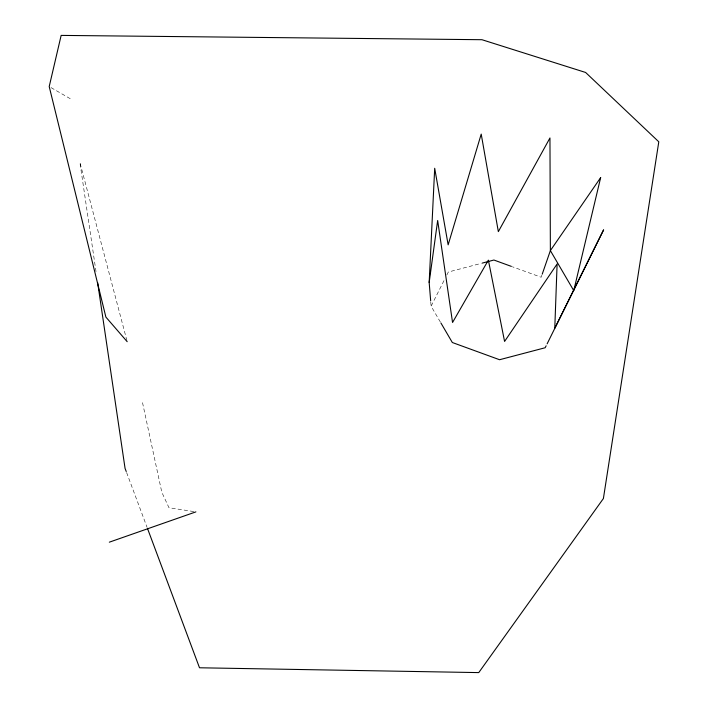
<?xml version="1.0" encoding="UTF-8"?>
<svg xmlns="http://www.w3.org/2000/svg" width="708" height="708" viewBox="0 0 708 708"><rect width="100%" height="100%" fill="white"/><g stroke="black" fill="none" stroke-linecap="round" stroke-linejoin="round"><path stroke-width="0.53" stroke-dasharray="3.54 2.66" d="M541.868 275.191L541.16 277.244L512.397 266.766M440.358 322.025L431.101 306.183L444.881 278.855M446.854 274.952L448.323 272.022L481.192 263.376M193.735 511.557L168.982 507.733L161.796 492.202L142.476 402.418M51.065 87.624L70.517 98.855M126.608 472.537L147.052 527.283M126.918 340.628L79.88 162.309L96.023 271.624M430.747 301.874L431.101 306.183"/><path stroke-width="1.06" d="M430.668 300.803L429.172 282.474L434.694 168.274L448.146 244.853L481.21 134.095L498.344 231.649L549.957 137.963L550.373 250.597L542.222 274.173M429.172 282.474L437.659 220.48L452.554 322.485L488.37 260.128L504.583 341.442L557.107 263.995L554.78 328.238L603.623 229.817L547.125 343.831M546.142 345.787L545.16 347.743L499.574 359.726L452.332 342.513L440.898 322.954M109.324 542.178L195.886 511.884M482.254 263.102L493.91 260.031L511.371 266.394M127.201 341.699L105.89 317.096L49.206 86.553L61.153 35.4L481.944 39.71L585.613 72.464L658.794 141.804L603.393 498.538L478.75 672.6L199.506 667.777L147.441 528.318M126.228 471.501L125.068 468.404L97.633 282.563M600.658 177.611L573.754 290.607L550.373 250.597L600.658 177.611"/></g></svg>
